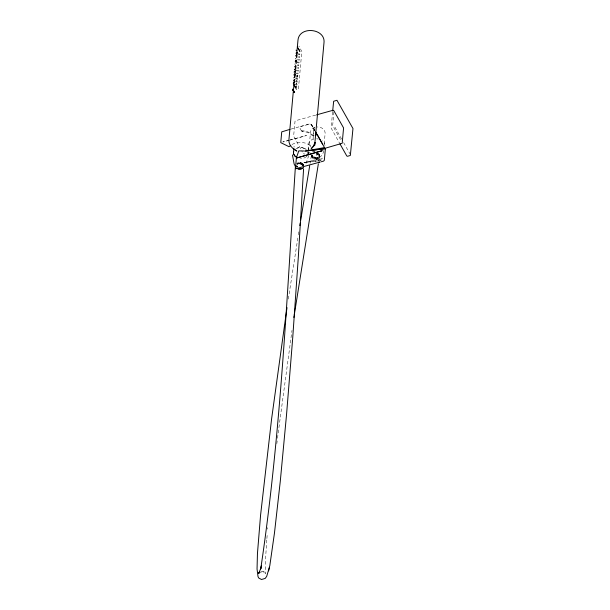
<?xml version="1.0" encoding="UTF-8"?>
<svg xmlns="http://www.w3.org/2000/svg" width="610" height="610" viewBox="0 0 610 610"><rect width="100%" height="100%" fill="white"/><g stroke="black" fill="none" stroke-linecap="round" stroke-linejoin="round"><path stroke-width="0.46" stroke-dasharray="3.05 2.29" d="M303.353 165.394C303.345 162.626 299.487 161.856 297.451 162.992L297.352 164.647M301.439 130.898L299.304 126.964L310.017 123.967L311.077 124.326L315.08 131.47M318.778 153.484L319.343 155.611L318.13 158.409L317.825 157.288L317.619 158.211L317.208 157.51L316.956 159.019L316.529 157.624L316.155 159.82L315.827 157.632L315.652 158.661L315.118 157.54C314.493 158.219 315.965 156.534 317.108 157.22L317.276 157.982L314.005 157.929L312.442 156.961L311.519 155.062M325 145.668L324.337 142.877L322.499 140.811M308.79 155.451L305.579 164.7M302.873 165.264L302.949 163.938L302.446 165.432L302.552 163.51L302.019 165.081L302.057 163.137L301.843 164.967L301.462 162.839L296.628 163.312M266.898 538.516L267.294 533.43M266.784 539.98L265.403 561.047L265.647 573.728L263.955 571.784M294.066 146.232L294.05 147.033M267.637 529.114L267.76 527.673M298.42 88.846L301.828 51.453L298.862 46.055M308.142 153.773L308.317 151.89M308.378 151.196L308.713 147.49M324.169 143.952L325.16 133.018C325.252 129.046 320.761 126.827 317.261 126.972M332.595 111.981L331.131 128.047L339.465 142.999M333.906 111.843L332.663 125.576L341.341 140.956M297.291 164.677L297.421 163.32M318.329 153.034L317.497 154.97L317.772 152.645M317.497 154.97L317.711 153.179M276.841 443.668L277.169 440.969M277.497 438.27L292.007 330.353M308.69 147.757L308.05 149.541M288.324 299.075L298.084 236.52M319.129 156.93L319.114 153.972M298.351 234.842L298.892 231.487M312.122 154.841L311.74 157.159L312.183 154.612L312.129 157.418L312.465 155.687L313.052 157.906L313.815 157.037L313.7 158.714L314.44 157.334L315.279 157.594L312.854 156.015L312.427 154.871L312.892 156.656L312.137 153.468M311.352 155.84L310.109 163.282M318.778 161.292L319.61 156.335M317.025 153.087L316.643 155.298L317.49 153.308M302.834 165.928L303.216 164.403M323.681 150.586C323.483 156.618 315.195 161.848 311.153 156.137M306.662 156.556L306.99 156.236M306.563 156.648L304.161 158.005L300.448 158.44M298.092 163.335L297.017 164.189L299.35 163.45L302.324 164.593L303.117 165.47L300.341 162.687L303.353 164.532M318.649 157.441L319.808 155.497L318.45 153.484M318.679 157.418L319.411 156.884L318.717 155.054L316.041 152.752L319.053 154.048M295.98 148.718C299.113 146.873 303.391 147.231 306.205 149.511L305.13 148.756M292.053 144.501C297.588 141.162 306.19 141.726 311.214 146.43M314.935 127.299L311.954 128.931L310.62 131.142L309.514 142.778L309.918 144.905M315.667 115.107L295.644 120.681L295.019 121.268L293.623 136.167L302.415 152.012M290.848 129.122L310.04 123.784L311.306 124.211L313.021 127.177M315.248 151.021L304.321 154.063L303.33 153.636M317.482 158.455L318.092 158.287M298.458 147.75L297.543 147.994L298.336 147.773M289.11 140.269L282.811 141.985L289.209 140.239M290.009 140.025L306.517 135.534L290.124 139.995M306.327 162.1L305.74 162.252L322.614 158.12M313.914 139.065C309.049 139.659 306.952 145.226 308.851 149.397M321.089 160.522L303.91 162.58L323.178 159.111M296.773 163.838L299.35 163.45M304.527 162.496L321.043 160.522M259.608 572.332L261.377 572.127M260.844 571.501L262.437 571.334M297.688 163.793L302.674 163.892L303.368 165.196M316.582 138.821L318.206 138.988M301.172 147.574L301.614 147.612M303.033 131.363L301.759 131.28L303.033 131.363A13.069 9.684 5.2 0 1 312.678 135.931M264.283 571.966L262.727 571.753L264.145 572.073M302.171 147.696L304.52 148.444M314.859 157.418L315.279 157.594M304.421 148.398L305.221 148.817M295.789 165.493L297.627 166.804M297.421 166.926L296.529 166.133M296.429 165.966L297.703 166.911L296.735 165.592M302.324 164.593L300.806 162.634L300.44 165.02L300.112 162.512M311.085 147.254L309.773 144.555M334.928 127.185L341.806 139.362M343.636 142.61L350.048 153.979M313.982 128.878L314.905 130.51M311.512 124.585L314.92 130.624M314.424 129.655L314.836 130.395M314.356 129.61L314.768 130.349M307.875 151.76L308.408 153.56M307.905 151.852L308.172 153.24L308.08 152.431M317.108 157.22L317.276 157.982M313.99 151.059L314.119 151.837M301.439 130.723A13.816 10.233 5.2 0 1 313.38 135.748M297.932 163.427A4.148 2.897 3.2 0 1 303.727 166.202M317.009 153.24A4.148 3.164 9.5 0 1 319.312 157.532A4.148 3.164 9.5 0 1 313.952 158.935A4.148 3.164 9.5 0 1 311.649 154.643M314.081 127.589L313.09 138.523L314.081 127.589M312.465 155.687L312.198 157.548L312.808 156.198L312.465 155.687M313.799 151.31L313.799 151.31M297.71 161.436L297.71 161.436"/><path stroke-width="0.91" d="M293.509 153.102L293.89 148.192M293.494 152.782L293.616 151.715M292.884 90.051L292.853 89.594M295.431 166.065C286.723 300.509 280.63 435.609 260.722 568.97L261.461 565.844L261.141 567.208M303.574 168.97L298.343 256.772L292.731 337.719L286.555 414.51L280.28 481.328L274.485 532.888L269.795 565.76L266.7 576.381L265.175 578.433L261.492 579.5L258.754 578.044L258.03 576.641L257.046 569.069L257.443 553.605L260.562 515.259L271.572 419.1L286.395 311.893M294.028 82.129L293.974 82.83L293.951 82.205M294.218 80.093L294.272 79.391L294.683 80.916M294.523 76.662L294.47 77.363L294.447 76.738M294.721 74.633L294.767 73.932L295.179 75.449M294.965 71.896L295.019 71.195L295.431 72.72M295.469 66.437L295.514 65.735L295.926 67.252M295.964 60.969L296.01 60.268L296.422 61.785M296.46 55.502L296.513 54.801L296.925 56.318M296.681 52.666L296.773 52.071L297.169 53.588M297.611 75.777L297.23 76.555L297.588 75.678L297.657 76.105M297.802 73.749L297.878 73.154M298.054 71.019L298.13 70.417M298.298 68.282L298.374 67.687M298.549 65.552L298.625 64.957M298.793 62.815L298.877 62.22M294.272 80.894L288.926 139.629C288.393 144.814 292.541 148.886 296.796 151.074L295.332 149.839M294.615 77.104L294.958 73.314M295.133 71.423L295.56 66.681M295.911 62.891L296.17 60.054M296.429 57.21L296.773 53.421M296.94 51.53L297.977 40.161C299.243 25.643 325.839 28.312 323.979 42.875L314.928 142.344L313.563 146.042L311.298 148.688M293.631 90.722L293.928 92.59M293.761 90.882L293.974 92.43M294.058 91.485L294.279 92.049M296.559 87.413L296.147 85.888M296.811 84.683L296.399 83.158M297.055 81.946L296.643 80.428M297.306 79.216L296.895 77.691M299.296 57.355L299.373 56.753M299.54 54.618L299.624 54.023M296.399 157.853L295.423 168.619L295.911 168.779M314.882 145.127L315.126 142.435L314.013 145.782L311.214 148.642M321.15 161.772L323.704 161.048L324.337 160.247L325.336 149.282M332.679 111.035L333.647 101.26L336.964 100.292L352.969 128.527L350.338 155.443L347.517 156.297L346.793 155.985L339.923 143.807M342.248 142.572L343.582 127.925L333.99 110.928M292.945 90.272L292.945 89.861L292.968 90.318M293.89 317.474L294.15 315.767M294.272 314.905L318.359 163.77M286.525 311.039L287.035 307.615M299.838 225.624L300.242 223.115M300.646 220.606L309.697 165.76M268.636 570.884L269.391 567.696M261.05 567.582L258.762 573.423L259.73 572.165M296.437 157.693L298.763 150.891L304.26 150.998M303.559 167.353L303.048 168.131L300.219 169.039L298.244 168.962L297.268 168.261L298.991 168.627M259.425 572.271L258.381 573.156M342.179 143.289L325.252 148.23M290.772 145.432L289.01 146.69L280.752 142.626L281.736 131.859L289.963 129.366M316.575 114.855L332.961 110.288L333.739 110.486M318.946 162.367L320.082 162.047L296.536 168.505M315.156 135.252L316.933 134.757L315.545 132.294M299.037 60.085L299.121 59.49M305.572 151.013L324.84 148.718L304.954 151.105L324.223 147.635M296.437 157.205L296.834 157.418C295.118 157.067 293.364 153.644 293.585 153.583M295.461 156.503L294.783 155.855M295.919 167.43L294.142 164.067L292.48 154.94M294.401 155.382L293.913 154.543M295.415 87.489L294.912 86.597M297.322 46.825L299.906 51.4L298.366 48.663M293.875 84.759L296.452 89.334M294.096 91.477L294.66 92.484M292.655 89.09L292.846 89.754M317.154 134.505L322.728 144.372M315.644 131.905L325.244 148.916M298.221 53.855L298.427 54.313M297.291 52.269L297.367 52.429M296.094 50.096L296.308 50.546M298.107 56.882L298.183 57.043M296.91 54.709L297.116 55.159M295.98 53.116L296.056 53.283M297.855 59.612L297.932 59.78M296.796 57.736L296.872 57.897M295.598 55.556L295.804 56.013M297.474 62.052L297.68 62.51M296.544 60.466L296.62 60.626M295.484 58.583L295.56 58.743M297.36 65.079L297.436 65.239M296.163 62.906L296.368 63.364M295.232 61.32L295.309 61.48M297.108 67.817L297.184 67.977M296.048 65.933L296.125 66.094M294.988 64.05L295.065 64.21M296.727 70.257L296.933 70.707M295.667 68.373L295.873 68.823M294.599 66.49L294.813 66.94M296.689 73.436L296.612 73.276M295.415 71.103L295.629 71.561M294.356 69.22L294.561 69.677M296.231 75.716L296.437 76.174M295.301 74.13L295.377 74.29M294.104 71.957L294.317 72.407M295.98 78.454L296.193 78.903M294.92 76.57L295.126 77.02M293.86 74.687L294.066 75.144M295.865 81.473L295.941 81.641M294.668 79.3L294.882 79.757M293.745 77.714L293.814 77.874M295.621 84.21L295.69 84.371M294.554 82.327L294.63 82.487M293.494 80.444L293.57 80.604M295.446 87.1L295.37 86.94M294.173 84.767L294.378 85.225M293.242 83.181L293.318 83.341M302.56 168.23A4.148 2.897 3.2 0 1 296.696 168.131M302.072 168.528L301.454 168.703L302.072 168.528M321.081 151.013L296.796 157.937L322.293 150.67L321.081 151.013"/></g></svg>
